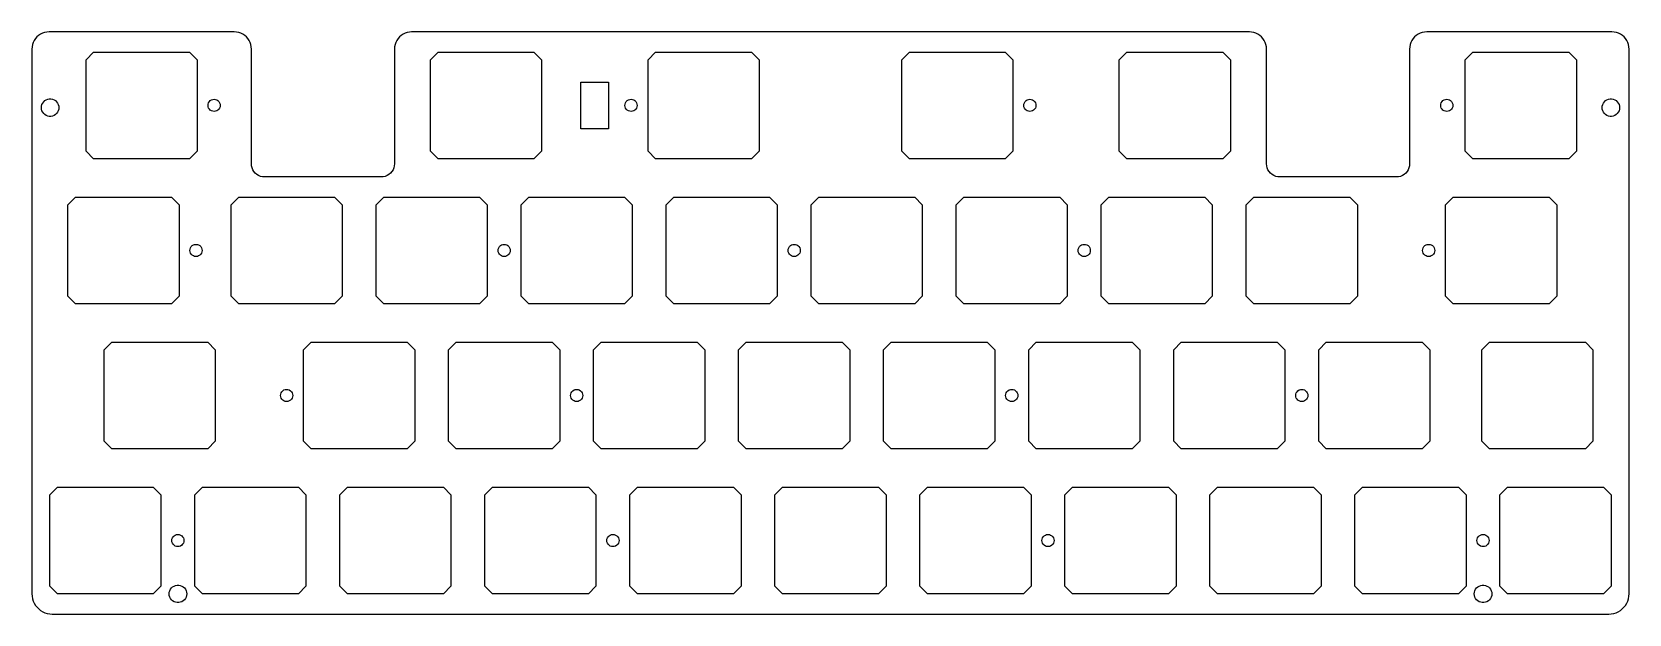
# Model space of a CAD drawing. Header units: millimetres. Extents: x -254 to -44, y 47 to 124.
import ezdxf

# ---------------------------------------------------------------- set-up
doc = ezdxf.new("R2010")
doc.units = ezdxf.units.MM
doc.layers.get('0').update_dxf_attribs({"linetype": 'CONTINUOUS'})

msp = doc.modelspace()

# ---------------------------------------------------------------- linework, layer by layer
for points in [[(-252.10351, 47.570583), (-251.788747, 47.512898), (-251.469326, 47.493572), (-46.969326, 47.493572), (-46.649904, 47.512894), (-46.33514, 47.570577), (-46.029624, 47.66578), (-45.737812, 47.797115), (-45.463957, 47.962666), (-45.212054, 48.16002), (-44.985776, 48.386298), (-44.788423, 48.638202), (-44.622872, 48.912057), (-44.491538, 49.20387), (-44.396336, 49.509386), (-44.338653, 49.82415), (-44.319326, 50.143572), (-44.319326, 121.693572), (-44.338572, 121.987257), (-44.395987, 122.275918), (-44.49059, 122.554614), (-44.62076, 122.818578), (-44.784272, 123.063293), (-44.978327, 123.284571), (-45.199605, 123.478627), (-45.44432, 123.642139), (-45.708284, 123.77231), (-45.98698, 123.866912), (-46.275641, 123.924328), (-46.569326, 123.943572), (-70.894326, 123.943572), (-71.188006, 123.92432), (-71.476661, 123.866899), (-71.755351, 123.772293), (-72.019309, 123.64212), (-72.264017, 123.478606), (-72.48529, 123.284551), (-72.679339, 123.063275), (-72.842847, 122.818562), (-72.973014, 122.554602), (-73.067613, 122.275909), (-73.125027, 121.987253), (-73.144326, 121.693572), (-73.144326, 106.643572), (-73.165862, 106.369811), (-73.229961, 106.10279), (-73.335045, 105.849085), (-73.478526, 105.614944), (-73.656871, 105.406133), (-73.865688, 105.227795), (-74.099833, 105.084321), (-74.353541, 104.979244), (-74.620564, 104.915153), (-74.894326, 104.893572), (-90.194326, 104.893572), (-90.468085, 104.915121), (-90.735103, 104.979229), (-90.988805, 105.084318), (-91.222944, 105.2278), (-91.431756, 105.406143), (-91.610099, 105.614954), (-91.753581, 105.849093), (-91.85867, 106.102795), (-91.922779, 106.369813), (-91.944326, 106.643572), (-91.944326, 121.693572), (-91.963572, 121.987257), (-92.020987, 122.275918), (-92.11559, 122.554614), (-92.24576, 122.818578), (-92.409272, 123.063293), (-92.603327, 123.284571), (-92.824605, 123.478627), (-93.06932, 123.642139), (-93.333284, 123.77231), (-93.61198, 123.866912), (-93.900641, 123.924328), (-94.194326, 123.943572), (-204.244326, 123.943572), (-204.538002, 123.924308), (-204.826651, 123.866879), (-205.105336, 123.772266), (-205.369288, 123.64209), (-205.613992, 123.478576), (-205.83526, 123.284522), (-206.029309, 123.063249), (-206.192817, 122.818541), (-206.322987, 122.554586), (-206.417593, 122.275899), (-206.475015, 121.987248), (-206.494326, 121.693572), (-206.494326, 106.643572), (-206.515862, 106.369811), (-206.579961, 106.10279), (-206.685045, 105.849085), (-206.828526, 105.614944), (-207.006871, 105.406133), (-207.215688, 105.227795), (-207.449833, 105.084321), (-207.703541, 104.979244), (-207.970564, 104.915153), (-208.244326, 104.893572), (-223.544326, 104.893572), (-223.818085, 104.915121), (-224.085103, 104.979229), (-224.338805, 105.084318), (-224.572944, 105.2278), (-224.781756, 105.406143), (-224.960099, 105.614954), (-225.103581, 105.849093), (-225.20867, 106.102795), (-225.272779, 106.369813), (-225.294326, 106.643572), (-225.294326, 121.693572), (-225.313572, 121.987257), (-225.370987, 122.275918), (-225.46559, 122.554614), (-225.59576, 122.818578), (-225.759272, 123.063293), (-225.953327, 123.284571), (-226.174605, 123.478627), (-226.41932, 123.642139), (-226.683284, 123.77231), (-226.96198, 123.866912), (-227.250641, 123.924328), (-227.544326, 123.943572), (-251.869326, 123.943572), (-252.163002, 123.924308), (-252.451651, 123.866879), (-252.730336, 123.772266), (-252.994288, 123.64209), (-253.238992, 123.478576), (-253.46026, 123.284522), (-253.654309, 123.063249), (-253.817817, 122.818541), (-253.947987, 122.554586), (-254.042593, 122.275899), (-254.100015, 121.987248), (-254.119326, 121.693572), (-254.119326, 50.143572), (-254.100001, 49.824151), (-254.042316, 49.509388), (-253.947112, 49.203873), (-253.815776, 48.912061), (-253.650225, 48.638208), (-253.452871, 48.386305), (-253.226593, 48.160028), (-252.974691, 47.962674), (-252.700837, 47.797123), (-252.409025, 47.665787)], [(-232.4125, 108.3), (-233.4125, 107.3), (-246.0125, 107.3), (-247.0125, 108.3), (-247.0125, 120.3), (-246.0125, 121.3), (-233.4125, 121.3), (-232.4125, 120.3)], [(-187.17, 108.3), (-188.17, 107.3), (-200.77, 107.3), (-201.77, 108.3), (-201.77, 120.3), (-200.77, 121.3), (-188.17, 121.3), (-187.17, 120.3)], [(-158.592, 108.3), (-159.592, 107.3), (-172.192, 107.3), (-173.192, 108.3), (-173.192, 120.3), (-172.192, 121.3), (-159.592, 121.3), (-158.592, 120.3)], [(-125.255, 108.3), (-126.255, 107.3), (-138.855, 107.3), (-139.855, 108.3), (-139.855, 120.3), (-138.855, 121.3), (-126.255, 121.3), (-125.255, 120.3)], [(-96.68, 108.3), (-97.68, 107.3), (-110.28, 107.3), (-111.28, 108.3), (-111.28, 120.3), (-110.28, 121.3), (-97.68, 121.3), (-96.68, 120.3)], [(-51.23125, 108.3), (-52.23125, 107.3), (-64.83125, 107.3), (-65.83125, 108.3), (-65.83125, 120.3), (-64.83125, 121.3), (-52.23125, 121.3), (-51.23125, 120.3)], [(-178.396424, 117.333886), (-178.396424, 111.198997), (-182.010961, 111.198997), (-182.010961, 117.333886)], [(-251.413989, 112.896473), (-251.622592, 112.857478), (-251.83481, 112.857478), (-252.043413, 112.896473), (-252.2413, 112.973134), (-252.421731, 113.084852), (-252.578561, 113.227822), (-252.706451, 113.397175), (-252.801044, 113.587144), (-252.85912, 113.79126), (-252.878701, 114.002572), (-252.85912, 114.213884), (-252.801044, 114.418), (-252.706451, 114.607969), (-252.578561, 114.777322), (-252.421731, 114.920292), (-252.2413, 115.03201), (-252.043413, 115.108671), (-251.83481, 115.147666), (-251.622592, 115.147666), (-251.413989, 115.108671), (-251.216102, 115.03201), (-251.035671, 114.920292), (-250.878841, 114.777322), (-250.750951, 114.607969), (-250.656358, 114.418), (-250.598282, 114.213884), (-250.578701, 114.002572), (-250.598282, 113.79126), (-250.656358, 113.587144), (-250.750951, 113.397175), (-250.878841, 113.227822), (-251.035671, 113.084852), (-251.216102, 112.973134)], [(-230.009483, 113.520058), (-230.1875, 113.5), (-230.365517, 113.520058), (-230.534607, 113.579225), (-230.686292, 113.674535), (-230.812965, 113.801208), (-230.908275, 113.952893), (-230.967442, 114.121983), (-230.9875, 114.3), (-230.967442, 114.478017), (-230.908275, 114.647107), (-230.812965, 114.798792), (-230.686292, 114.925465), (-230.534607, 115.020775), (-230.365517, 115.079942), (-230.1875, 115.1), (-230.009483, 115.079942), (-229.840393, 115.020775), (-229.688708, 114.925465), (-229.562035, 114.798792), (-229.466725, 114.647107), (-229.407558, 114.478017), (-229.3875, 114.3), (-229.407558, 114.121983), (-229.466725, 113.952893), (-229.562035, 113.801208), (-229.688708, 113.674535), (-229.840393, 113.579225)], [(-175.240733, 113.520058), (-175.41875, 113.5), (-175.596767, 113.520058), (-175.765857, 113.579225), (-175.917542, 113.674535), (-176.044215, 113.801208), (-176.139525, 113.952893), (-176.198692, 114.121983), (-176.21875, 114.3), (-176.198692, 114.478017), (-176.139525, 114.647107), (-176.044215, 114.798792), (-175.917542, 114.925465), (-175.765857, 115.020775), (-175.596767, 115.079942), (-175.41875, 115.1), (-175.240733, 115.079942), (-175.071643, 115.020775), (-174.919958, 114.925465), (-174.793285, 114.798792), (-174.697975, 114.647107), (-174.638808, 114.478017), (-174.61875, 114.3), (-174.638808, 114.121983), (-174.697975, 113.952893), (-174.793285, 113.801208), (-174.919958, 113.674535), (-175.071643, 113.579225)], [(-122.853233, 113.520058), (-123.03125, 113.5), (-123.209267, 113.520058), (-123.378357, 113.579225), (-123.530042, 113.674535), (-123.656715, 113.801208), (-123.752025, 113.952893), (-123.811192, 114.121983), (-123.83125, 114.3), (-123.811192, 114.478017), (-123.752025, 114.647107), (-123.656715, 114.798792), (-123.530042, 114.925465), (-123.378357, 115.020775), (-123.209267, 115.079942), (-123.03125, 115.1), (-122.853233, 115.079942), (-122.684143, 115.020775), (-122.532458, 114.925465), (-122.405785, 114.798792), (-122.310475, 114.647107), (-122.251308, 114.478017), (-122.23125, 114.3), (-122.251308, 114.121983), (-122.310475, 113.952893), (-122.405785, 113.801208), (-122.532458, 113.674535), (-122.684143, 113.579225)], [(-68.084483, 113.520058), (-68.2625, 113.5), (-68.440517, 113.520058), (-68.609607, 113.579225), (-68.761292, 113.674535), (-68.887965, 113.801208), (-68.983275, 113.952893), (-69.042442, 114.121983), (-69.0625, 114.3), (-69.042442, 114.478017), (-68.983275, 114.647107), (-68.887965, 114.798792), (-68.761292, 114.925465), (-68.609607, 115.020775), (-68.440517, 115.079942), (-68.2625, 115.1), (-68.084483, 115.079942), (-67.915393, 115.020775), (-67.763708, 114.925465), (-67.637035, 114.798792), (-67.541725, 114.647107), (-67.482558, 114.478017), (-67.4625, 114.3), (-67.482558, 114.121983), (-67.541725, 113.952893), (-67.637035, 113.801208), (-67.763708, 113.674535), (-67.915393, 113.579225)], [(-46.395614, 112.896473), (-46.604217, 112.857478), (-46.816435, 112.857478), (-47.025038, 112.896473), (-47.222925, 112.973134), (-47.403356, 113.084852), (-47.560186, 113.227822), (-47.688076, 113.397175), (-47.782669, 113.587144), (-47.840745, 113.79126), (-47.860326, 114.002572), (-47.840745, 114.213884), (-47.782669, 114.418), (-47.688076, 114.607969), (-47.560186, 114.777322), (-47.403356, 114.920292), (-47.222925, 115.03201), (-47.025038, 115.108671), (-46.816435, 115.147666), (-46.604217, 115.147666), (-46.395614, 115.108671), (-46.197727, 115.03201), (-46.017296, 114.920292), (-45.860466, 114.777322), (-45.732576, 114.607969), (-45.637983, 114.418), (-45.579907, 114.213884), (-45.560326, 114.002572), (-45.579907, 113.79126), (-45.637983, 113.587144), (-45.732576, 113.397175), (-45.860466, 113.227822), (-46.017296, 113.084852), (-46.197727, 112.973134)], [(-234.795, 89.25), (-235.795, 88.25), (-248.395, 88.25), (-249.395, 89.25), (-249.395, 101.25), (-248.395, 102.25), (-235.795, 102.25), (-234.795, 101.25)], [(-213.3625, 89.25), (-214.3625, 88.25), (-226.9625, 88.25), (-227.9625, 89.25), (-227.9625, 101.25), (-226.9625, 102.25), (-214.3625, 102.25), (-213.3625, 101.25)], [(-194.3125, 89.25), (-195.3125, 88.25), (-207.9125, 88.25), (-208.9125, 89.25), (-208.9125, 101.25), (-207.9125, 102.25), (-195.3125, 102.25), (-194.3125, 101.25)], [(-175.2625, 89.25), (-176.2625, 88.25), (-188.8625, 88.25), (-189.8625, 89.25), (-189.8625, 101.25), (-188.8625, 102.25), (-176.2625, 102.25), (-175.2625, 101.25)], [(-156.2125, 89.25), (-157.2125, 88.25), (-169.8125, 88.25), (-170.8125, 89.25), (-170.8125, 101.25), (-169.8125, 102.25), (-157.2125, 102.25), (-156.2125, 101.25)], [(-137.1625, 89.25), (-138.1625, 88.25), (-150.7625, 88.25), (-151.7625, 89.25), (-151.7625, 101.25), (-150.7625, 102.25), (-138.1625, 102.25), (-137.1625, 101.25)], [(-118.1125, 89.25), (-119.1125, 88.25), (-131.7125, 88.25), (-132.7125, 89.25), (-132.7125, 101.25), (-131.7125, 102.25), (-119.1125, 102.25), (-118.1125, 101.25)], [(-99.0625, 89.25), (-100.0625, 88.25), (-112.6625, 88.25), (-113.6625, 89.25), (-113.6625, 101.25), (-112.6625, 102.25), (-100.0625, 102.25), (-99.0625, 101.25)], [(-80.0125, 89.25), (-81.0125, 88.25), (-93.6125, 88.25), (-94.6125, 89.25), (-94.6125, 101.25), (-93.6125, 102.25), (-81.0125, 102.25), (-80.0125, 101.25)], [(-53.82, 89.25), (-54.82, 88.25), (-67.42, 88.25), (-68.42, 89.25), (-68.42, 101.25), (-67.42, 102.25), (-54.82, 102.25), (-53.82, 101.25)], [(-232.390733, 94.470058), (-232.56875, 94.45), (-232.746767, 94.470058), (-232.915857, 94.529225), (-233.067542, 94.624535), (-233.194215, 94.751208), (-233.289525, 94.902893), (-233.348692, 95.071983), (-233.36875, 95.25), (-233.348692, 95.428017), (-233.289525, 95.597107), (-233.194215, 95.748792), (-233.067542, 95.875465), (-232.915857, 95.970775), (-232.746767, 96.029942), (-232.56875, 96.05), (-232.390733, 96.029942), (-232.221643, 95.970775), (-232.069958, 95.875465), (-231.943285, 95.748792), (-231.847975, 95.597107), (-231.788808, 95.428017), (-231.76875, 95.25), (-231.788808, 95.071983), (-231.847975, 94.902893), (-231.943285, 94.751208), (-232.069958, 94.624535), (-232.221643, 94.529225)], [(-191.909483, 94.470058), (-192.0875, 94.45), (-192.265517, 94.470058), (-192.434607, 94.529225), (-192.586292, 94.624535), (-192.712965, 94.751208), (-192.808275, 94.902893), (-192.867442, 95.071983), (-192.8875, 95.25), (-192.867442, 95.428017), (-192.808275, 95.597107), (-192.712965, 95.748792), (-192.586292, 95.875465), (-192.434607, 95.970775), (-192.265517, 96.029942), (-192.0875, 96.05), (-191.909483, 96.029942), (-191.740393, 95.970775), (-191.588708, 95.875465), (-191.462035, 95.748792), (-191.366725, 95.597107), (-191.307558, 95.428017), (-191.2875, 95.25), (-191.307558, 95.071983), (-191.366725, 94.902893), (-191.462035, 94.751208), (-191.588708, 94.624535), (-191.740393, 94.529225)], [(-153.809483, 94.470058), (-153.9875, 94.45), (-154.165517, 94.470058), (-154.334607, 94.529225), (-154.486292, 94.624535), (-154.612965, 94.751208), (-154.708275, 94.902893), (-154.767442, 95.071983), (-154.7875, 95.25), (-154.767442, 95.428017), (-154.708275, 95.597107), (-154.612965, 95.748792), (-154.486292, 95.875465), (-154.334607, 95.970775), (-154.165517, 96.029942), (-153.9875, 96.05), (-153.809483, 96.029942), (-153.640393, 95.970775), (-153.488708, 95.875465), (-153.362035, 95.748792), (-153.266725, 95.597107), (-153.207558, 95.428017), (-153.1875, 95.25), (-153.207558, 95.071983), (-153.266725, 94.902893), (-153.362035, 94.751208), (-153.488708, 94.624535), (-153.640393, 94.529225)], [(-115.709483, 94.470058), (-115.8875, 94.45), (-116.065517, 94.470058), (-116.234607, 94.529225), (-116.386292, 94.624535), (-116.512965, 94.751208), (-116.608275, 94.902893), (-116.667442, 95.071983), (-116.6875, 95.25), (-116.667442, 95.428017), (-116.608275, 95.597107), (-116.512965, 95.748792), (-116.386292, 95.875465), (-116.234607, 95.970775), (-116.065517, 96.029942), (-115.8875, 96.05), (-115.709483, 96.029942), (-115.540393, 95.970775), (-115.388708, 95.875465), (-115.262035, 95.748792), (-115.166725, 95.597107), (-115.107558, 95.428017), (-115.0875, 95.25), (-115.107558, 95.071983), (-115.166725, 94.902893), (-115.262035, 94.751208), (-115.388708, 94.624535), (-115.540393, 94.529225)], [(-70.465733, 94.470058), (-70.64375, 94.45), (-70.821767, 94.470058), (-70.990857, 94.529225), (-71.142542, 94.624535), (-71.269215, 94.751208), (-71.364525, 94.902893), (-71.423692, 95.071983), (-71.44375, 95.25), (-71.423692, 95.428017), (-71.364525, 95.597107), (-71.269215, 95.748792), (-71.142542, 95.875465), (-70.990857, 95.970775), (-70.821767, 96.029942), (-70.64375, 96.05), (-70.465733, 96.029942), (-70.296643, 95.970775), (-70.144958, 95.875465), (-70.018285, 95.748792), (-69.922975, 95.597107), (-69.863808, 95.428017), (-69.84375, 95.25), (-69.863808, 95.071983), (-69.922975, 94.902893), (-70.018285, 94.751208), (-70.144958, 94.624535), (-70.296643, 94.529225)], [(-230.03, 70.2), (-231.03, 69.2), (-243.63, 69.2), (-244.63, 70.2), (-244.63, 82.2), (-243.63, 83.2), (-231.03, 83.2), (-230.03, 82.2)], [(-203.8375, 70.2), (-204.8375, 69.2), (-217.4375, 69.2), (-218.4375, 70.2), (-218.4375, 82.2), (-217.4375, 83.2), (-204.8375, 83.2), (-203.8375, 82.2)], [(-184.7875, 70.2), (-185.7875, 69.2), (-198.3875, 69.2), (-199.3875, 70.2), (-199.3875, 82.2), (-198.3875, 83.2), (-185.7875, 83.2), (-184.7875, 82.2)], [(-165.7375, 70.2), (-166.7375, 69.2), (-179.3375, 69.2), (-180.3375, 70.2), (-180.3375, 82.2), (-179.3375, 83.2), (-166.7375, 83.2), (-165.7375, 82.2)], [(-146.6875, 70.2), (-147.6875, 69.2), (-160.2875, 69.2), (-161.2875, 70.2), (-161.2875, 82.2), (-160.2875, 83.2), (-147.6875, 83.2), (-146.6875, 82.2)], [(-127.6375, 70.2), (-128.6375, 69.2), (-141.2375, 69.2), (-142.2375, 70.2), (-142.2375, 82.2), (-141.2375, 83.2), (-128.6375, 83.2), (-127.6375, 82.2)], [(-108.5875, 70.2), (-109.5875, 69.2), (-122.1875, 69.2), (-123.1875, 70.2), (-123.1875, 82.2), (-122.1875, 83.2), (-109.5875, 83.2), (-108.5875, 82.2)], [(-89.5375, 70.2), (-90.5375, 69.2), (-103.1375, 69.2), (-104.1375, 70.2), (-104.1375, 82.2), (-103.1375, 83.2), (-90.5375, 83.2), (-89.5375, 82.2)], [(-70.4875, 70.2), (-71.4875, 69.2), (-84.0875, 69.2), (-85.0875, 70.2), (-85.0875, 82.2), (-84.0875, 83.2), (-71.4875, 83.2), (-70.4875, 82.2)], [(-49.058, 70.2), (-50.058, 69.2), (-62.658, 69.2), (-63.658, 70.2), (-63.658, 82.2), (-62.658, 83.2), (-50.058, 83.2), (-49.058, 82.2)], [(-220.484483, 75.420058), (-220.6625, 75.4), (-220.840517, 75.420058), (-221.009607, 75.479225), (-221.161292, 75.574535), (-221.287965, 75.701208), (-221.383275, 75.852893), (-221.442442, 76.021983), (-221.4625, 76.2), (-221.442442, 76.378017), (-221.383275, 76.547107), (-221.287965, 76.698792), (-221.161292, 76.825465), (-221.009607, 76.920775), (-220.840517, 76.979942), (-220.6625, 77), (-220.484483, 76.979942), (-220.315393, 76.920775), (-220.163708, 76.825465), (-220.037035, 76.698792), (-219.941725, 76.547107), (-219.882558, 76.378017), (-219.8625, 76.2), (-219.882558, 76.021983), (-219.941725, 75.852893), (-220.037035, 75.701208), (-220.163708, 75.574535), (-220.315393, 75.479225)], [(-182.384483, 75.420058), (-182.5625, 75.4), (-182.740517, 75.420058), (-182.909607, 75.479225), (-183.061292, 75.574535), (-183.187965, 75.701208), (-183.283275, 75.852893), (-183.342442, 76.021983), (-183.3625, 76.2), (-183.342442, 76.378017), (-183.283275, 76.547107), (-183.187965, 76.698792), (-183.061292, 76.825465), (-182.909607, 76.920775), (-182.740517, 76.979942), (-182.5625, 77), (-182.384483, 76.979942), (-182.215393, 76.920775), (-182.063708, 76.825465), (-181.937035, 76.698792), (-181.841725, 76.547107), (-181.782558, 76.378017), (-181.7625, 76.2), (-181.782558, 76.021983), (-181.841725, 75.852893), (-181.937035, 75.701208), (-182.063708, 75.574535), (-182.215393, 75.479225)], [(-125.234483, 75.420058), (-125.4125, 75.4), (-125.590517, 75.420058), (-125.759607, 75.479225), (-125.911292, 75.574535), (-126.037965, 75.701208), (-126.133275, 75.852893), (-126.192442, 76.021983), (-126.2125, 76.2), (-126.192442, 76.378017), (-126.133275, 76.547107), (-126.037965, 76.698792), (-125.911292, 76.825465), (-125.759607, 76.920775), (-125.590517, 76.979942), (-125.4125, 77), (-125.234483, 76.979942), (-125.065393, 76.920775), (-124.913708, 76.825465), (-124.787035, 76.698792), (-124.691725, 76.547107), (-124.632558, 76.378017), (-124.6125, 76.2), (-124.632558, 76.021983), (-124.691725, 75.852893), (-124.787035, 75.701208), (-124.913708, 75.574535), (-125.065393, 75.479225)], [(-87.134483, 75.420058), (-87.3125, 75.4), (-87.490517, 75.420058), (-87.659607, 75.479225), (-87.811292, 75.574535), (-87.937965, 75.701208), (-88.033275, 75.852893), (-88.092442, 76.021983), (-88.1125, 76.2), (-88.092442, 76.378017), (-88.033275, 76.547107), (-87.937965, 76.698792), (-87.811292, 76.825465), (-87.659607, 76.920775), (-87.490517, 76.979942), (-87.3125, 77), (-87.134483, 76.979942), (-86.965393, 76.920775), (-86.813708, 76.825465), (-86.687035, 76.698792), (-86.591725, 76.547107), (-86.532558, 76.378017), (-86.5125, 76.2), (-86.532558, 76.021983), (-86.591725, 75.852893), (-86.687035, 75.701208), (-86.813708, 75.574535), (-86.965393, 75.479225)], [(-237.175, 51.15), (-238.175, 50.15), (-250.775, 50.15), (-251.775, 51.15), (-251.775, 63.15), (-250.775, 64.15), (-238.175, 64.15), (-237.175, 63.15)], [(-218.125, 51.15), (-219.125, 50.15), (-231.725, 50.15), (-232.725, 51.15), (-232.725, 63.15), (-231.725, 64.15), (-219.125, 64.15), (-218.125, 63.15)], [(-199.075, 51.15), (-200.075, 50.15), (-212.675, 50.15), (-213.675, 51.15), (-213.675, 63.15), (-212.675, 64.15), (-200.075, 64.15), (-199.075, 63.15)], [(-180.025, 51.15), (-181.025, 50.15), (-193.625, 50.15), (-194.625, 51.15), (-194.625, 63.15), (-193.625, 64.15), (-181.025, 64.15), (-180.025, 63.15)], [(-160.975, 51.15), (-161.975, 50.15), (-174.575, 50.15), (-175.575, 51.15), (-175.575, 63.15), (-174.575, 64.15), (-161.975, 64.15), (-160.975, 63.15)], [(-141.925, 51.15), (-142.925, 50.15), (-155.525, 50.15), (-156.525, 51.15), (-156.525, 63.15), (-155.525, 64.15), (-142.925, 64.15), (-141.925, 63.15)], [(-122.875, 51.15), (-123.875, 50.15), (-136.475, 50.15), (-137.475, 51.15), (-137.475, 63.15), (-136.475, 64.15), (-123.875, 64.15), (-122.875, 63.15)], [(-103.825, 51.15), (-104.825, 50.15), (-117.425, 50.15), (-118.425, 51.15), (-118.425, 63.15), (-117.425, 64.15), (-104.825, 64.15), (-103.825, 63.15)], [(-84.775, 51.15), (-85.775, 50.15), (-98.375, 50.15), (-99.375, 51.15), (-99.375, 63.15), (-98.375, 64.15), (-85.775, 64.15), (-84.775, 63.15)], [(-65.725, 51.15), (-66.725, 50.15), (-79.325, 50.15), (-80.325, 51.15), (-80.325, 63.15), (-79.325, 64.15), (-66.725, 64.15), (-65.725, 63.15)], [(-46.675, 51.15), (-47.675, 50.15), (-60.275, 50.15), (-61.275, 51.15), (-61.275, 63.15), (-60.275, 64.15), (-47.675, 64.15), (-46.675, 63.15)], [(-234.771983, 56.370058), (-234.95, 56.35), (-235.128017, 56.370058), (-235.297107, 56.429225), (-235.448792, 56.524535), (-235.575465, 56.651208), (-235.670775, 56.802893), (-235.729942, 56.971983), (-235.75, 57.15), (-235.729942, 57.328017), (-235.670775, 57.497107), (-235.575465, 57.648792), (-235.448792, 57.775465), (-235.297107, 57.870775), (-235.128017, 57.929942), (-234.95, 57.95), (-234.771983, 57.929942), (-234.602893, 57.870775), (-234.451208, 57.775465), (-234.324535, 57.648792), (-234.229225, 57.497107), (-234.170058, 57.328017), (-234.15, 57.15), (-234.170058, 56.971983), (-234.229225, 56.802893), (-234.324535, 56.651208), (-234.451208, 56.524535), (-234.602893, 56.429225)], [(-177.621983, 56.370058), (-177.8, 56.35), (-177.978017, 56.370058), (-178.147107, 56.429225), (-178.298792, 56.524535), (-178.425465, 56.651208), (-178.520775, 56.802893), (-178.579942, 56.971983), (-178.6, 57.15), (-178.579942, 57.328017), (-178.520775, 57.497107), (-178.425465, 57.648792), (-178.298792, 57.775465), (-178.147107, 57.870775), (-177.978017, 57.929942), (-177.8, 57.95), (-177.621983, 57.929942), (-177.452893, 57.870775), (-177.301208, 57.775465), (-177.174535, 57.648792), (-177.079225, 57.497107), (-177.020058, 57.328017), (-177, 57.15), (-177.020058, 56.971983), (-177.079225, 56.802893), (-177.174535, 56.651208), (-177.301208, 56.524535), (-177.452893, 56.429225)], [(-120.471983, 56.370058), (-120.65, 56.35), (-120.828017, 56.370058), (-120.997107, 56.429225), (-121.148792, 56.524535), (-121.275465, 56.651208), (-121.370775, 56.802893), (-121.429942, 56.971983), (-121.45, 57.15), (-121.429942, 57.328017), (-121.370775, 57.497107), (-121.275465, 57.648792), (-121.148792, 57.775465), (-120.997107, 57.870775), (-120.828017, 57.929942), (-120.65, 57.95), (-120.471983, 57.929942), (-120.302893, 57.870775), (-120.151208, 57.775465), (-120.024535, 57.648792), (-119.929225, 57.497107), (-119.870058, 57.328017), (-119.85, 57.15), (-119.870058, 56.971983), (-119.929225, 56.802893), (-120.024535, 56.651208), (-120.151208, 56.524535), (-120.302893, 56.429225)], [(-63.321983, 56.370058), (-63.5, 56.35), (-63.678017, 56.370058), (-63.847107, 56.429225), (-63.998792, 56.524535), (-64.125465, 56.651208), (-64.220775, 56.802893), (-64.279942, 56.971983), (-64.3, 57.15), (-64.279942, 57.328017), (-64.220775, 57.497107), (-64.125465, 57.648792), (-63.998792, 57.775465), (-63.847107, 57.870775), (-63.678017, 57.929942), (-63.5, 57.95), (-63.321983, 57.929942), (-63.152893, 57.870775), (-63.001208, 57.775465), (-62.874535, 57.648792), (-62.779225, 57.497107), (-62.720058, 57.328017), (-62.7, 57.15), (-62.720058, 56.971983), (-62.779225, 56.802893), (-62.874535, 56.651208), (-63.001208, 56.524535), (-63.152893, 56.429225)], [(-234.629614, 49.037473), (-234.838217, 48.998478), (-235.050435, 48.998478), (-235.259038, 49.037473), (-235.456925, 49.114134), (-235.637356, 49.225852), (-235.794186, 49.368822), (-235.922076, 49.538175), (-236.016669, 49.728144), (-236.074745, 49.93226), (-236.094326, 50.143572), (-236.074745, 50.354884), (-236.016669, 50.559), (-235.922076, 50.748969), (-235.794186, 50.918322), (-235.637356, 51.061292), (-235.456925, 51.17301), (-235.259038, 51.249671), (-235.050435, 51.288666), (-234.838217, 51.288666), (-234.629614, 51.249671), (-234.431727, 51.17301), (-234.251296, 51.061292), (-234.094466, 50.918322), (-233.966576, 50.748969), (-233.871983, 50.559), (-233.813907, 50.354884), (-233.794326, 50.143572), (-233.813907, 49.93226), (-233.871983, 49.728144), (-233.966576, 49.538175), (-234.094466, 49.368822), (-234.251296, 49.225852), (-234.431727, 49.114134)], [(-63.179614, 49.037473), (-63.388217, 48.998478), (-63.600435, 48.998478), (-63.809038, 49.037473), (-64.006925, 49.114134), (-64.187356, 49.225852), (-64.344186, 49.368822), (-64.472076, 49.538175), (-64.566669, 49.728144), (-64.624745, 49.93226), (-64.644326, 50.143572), (-64.624745, 50.354884), (-64.566669, 50.559), (-64.472076, 50.748969), (-64.344186, 50.918322), (-64.187356, 51.061292), (-64.006925, 51.17301), (-63.809038, 51.249671), (-63.600435, 51.288666), (-63.388217, 51.288666), (-63.179614, 51.249671), (-62.981727, 51.17301), (-62.801296, 51.061292), (-62.644466, 50.918322), (-62.516576, 50.748969), (-62.421983, 50.559), (-62.363907, 50.354884), (-62.344326, 50.143572), (-62.363907, 49.93226), (-62.421983, 49.728144), (-62.516576, 49.538175), (-62.644466, 49.368822), (-62.801296, 49.225852), (-62.981727, 49.114134)]]:
    msp.add_lwpolyline(points, close=True)

doc.saveas('drawing.dxf')
